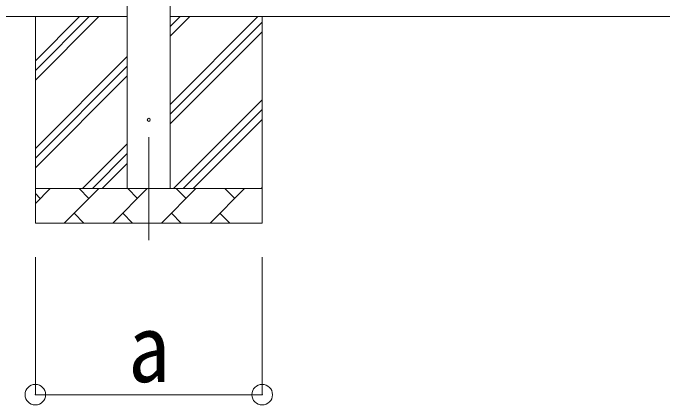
# Model space of a CAD drawing. Units: millimetres at full size, sheet at 1:60; details may follow other scales. Extents: x -16864 to 16864, y -11640 to 11640.
# Drawn here: x -14834 to -12943, y -7976 to -6836 of the extents above; entities that cross this region are included whole.
import ezdxf
from ezdxf.enums import TextEntityAlignment as Align

# ---------------------------------------------------------------- set-up
doc = ezdxf.new("R2010")
doc.units = ezdxf.units.MM
doc.header["$LTSCALE"] = 60
doc.header["$PDMODE"] = 32
doc.header["$PDSIZE"] = 60
doc.linetypes.add('CHAIN1', pattern=[8, 5, -1, 1, -1])
for name, color, linetype, lineweight in [('0-1_Defpoints', 7, 'CHAIN1', 9), ('0-2_TEXT1', 4, 'Continuous', 9), ('0-3_SHAPE', 7, 'Continuous', 9), ('0-8_TABLE1', 6, 'Continuous', 9)]:
    doc.layers.add(name, color=color, linetype=linetype, lineweight=lineweight)
doc.styles.add('ＭＳ ゴシック', font='')
doc.styles.get('ＭＳ ゴシック').set_extended_font_data('MS Gothic')

msp = doc.modelspace()

# ---------------------------------------------------------------- linework, layer by layer
at = {"layer": '0-1_Defpoints'}
msp.add_line((-14439.25, -7196.68), (-14439.25, -7545.68), dxfattribs=at)
at = {"layer": '0-2_TEXT1'}
for p, q in [((-14501.75, -7346.68), (-14501.75, -4491.68)), ((-14376.75, -4491.68), (-14376.75, -7346.68))]:
    msp.add_line(p, q, dxfattribs=at)
msp.add_circle((-14439.25, -7146.68), 4.5, dxfattribs=at)
at = {"layer": '0-3_SHAPE'}
for p, q in [((-14501.75, -6846.68), (-16137.95, -6846.68)), ((-14769.25, -6846.68), (-14769.25, -7446.68)), ((-14769.25, -7031.73), (-14584.2, -6846.68)), ((-14769.25, -7003.44), (-14612.48, -6846.68)), ((-14769.25, -6975.16), (-14640.77, -6846.68)), ((-14376.75, -7101.78), (-14121.65, -6846.68)), ((-14376.75, -6903.79), (-14319.64, -6846.68)), ((-14376.75, -6875.5), (-14347.92, -6846.68)), ((-6828.75, -6846.68), (-14376.75, -6846.68)), ((-14376.75, -7130.06), (-14109.25, -6862.56)), ((-14109.25, -6846.68), (-14109.25, -7446.68)), ((-14376.75, -7158.34), (-14109.25, -6890.84)), ((-14769.25, -7229.72), (-14501.75, -6962.22)), ((-14769.25, -7258), (-14501.75, -6990.5)), ((-14769.25, -7286.29), (-14501.75, -7018.79)), ((-14367.09, -7346.68), (-14109.25, -7088.83)), ((-14338.81, -7346.68), (-14109.25, -7117.12)), ((-14310.52, -7346.68), (-14109.25, -7145.4)), ((-14631.65, -7346.68), (-14501.75, -7216.78)), ((-14603.37, -7346.68), (-14501.75, -7245.06)), ((-14575.08, -7346.68), (-14501.75, -7273.34)), ((-14769.25, -7346.68), (-14109.25, -7346.68)), ((-14769.25, -7389.57), (-14726.36, -7346.68)), ((-14684.93, -7446.68), (-14584.93, -7346.68)), ((-14613.49, -7375.23), (-14642.04, -7346.68)), ((-14543.51, -7446.68), (-14443.51, -7346.68)), ((-14472.07, -7375.23), (-14500.62, -7346.68)), ((-14402.09, -7446.68), (-14302.09, -7346.68)), ((-14330.65, -7375.23), (-14359.2, -7346.68)), ((-14260.67, -7446.68), (-14160.67, -7346.68)), ((-14189.22, -7375.23), (-14217.78, -7346.68)), ((-14112.53, -7346.68), (-14109.25, -7343.39)), ((-14754.91, -7375.23), (-14769.25, -7360.89)), ((-14656.38, -7418.12), (-14627.83, -7446.68)), ((-14514.96, -7418.12), (-14486.41, -7446.68)), ((-14373.54, -7418.12), (-14344.98, -7446.68)), ((-14232.12, -7418.12), (-14203.56, -7446.68)), ((-14109.25, -7446.68), (-14769.25, -7446.68))]:
    msp.add_line(p, q, dxfattribs=at)
at = {"layer": '0-8_TABLE1'}
for p, q in [((-14769.25, -7945.68), (-14769.25, -7545.68)), ((-14109.25, -7945.68), (-14109.25, -7545.68)), ((-14769.25, -7945.68), (-14109.25, -7945.68))]:
    msp.add_line(p, q, dxfattribs=at)
for p in [(-14769.25, -7945.68), (-14109.25, -7945.68)]:
    msp.add_point(p, dxfattribs=at)

# ---------------------------------------------------------------- texts
at = {"layer": '0-8_TABLE1', "color": 7, "style": 'ＭＳ ゴシック', "width": 0.9}
msp.add_text('a', height=197.9, dxfattribs=at).set_placement((-14499.25, -7968.18), align=Align.BOTTOM_LEFT)

doc.saveas('drawing.dxf')
